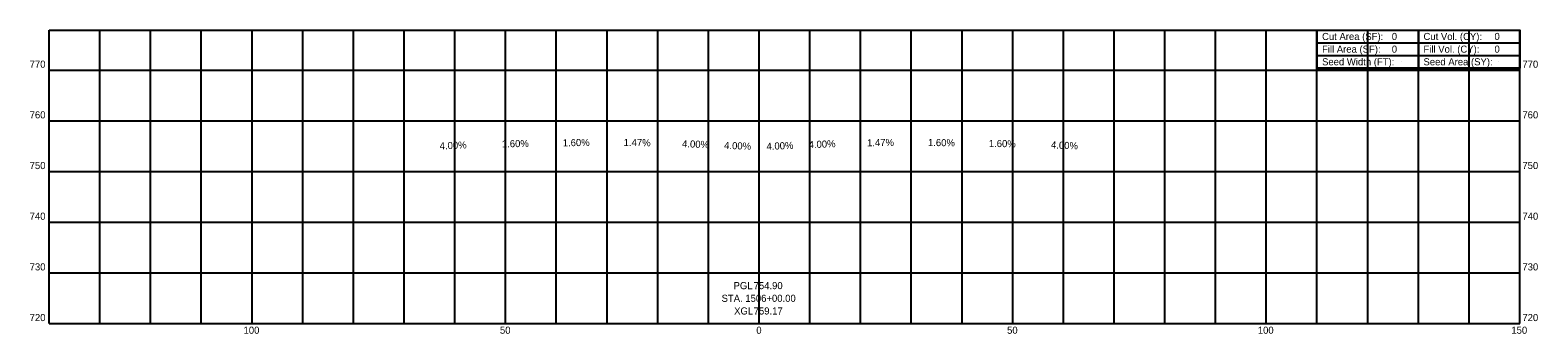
# Model space of a CAD drawing. Extents: x -144 to 154, y 718 to 778.
import ezdxf

# ---------------------------------------------------------------- set-up
doc = ezdxf.new("R2010")
doc.units = 0
for name, color, linetype in [('Default', 7, 'Continuous'), ('SH_Data', 7, 'Continuous'), ('SH_Major_Grid_Line', 7, 'Continuous'), ('SH_Masking', 7, 'Continuous'), ('SH_Text', 7, 'Continuous')]:
    doc.layers.add(name, color=color, linetype=linetype)

msp = doc.modelspace()

# ---------------------------------------------------------------- linework, layer by layer
at = {"layer": 'Default'}
msp.add_circle((150, 777.92), 0.000833, dxfattribs=at)
msp.add_circle((150, 777.92), 0.000833, dxfattribs=at)
msp.add_circle((150, 777.92), 0.000833, dxfattribs=at)
msp.add_circle((150, 777.92), 0.000833, dxfattribs=at)
msp.add_circle((150, 777.92), 0.000833, dxfattribs=at)
msp.add_circle((150, 777.92), 0.000833, dxfattribs=at)
msp.add_circle((150, 777.92), 0.000833, dxfattribs=at)
msp.add_circle((150, 777.92), 0.000833, dxfattribs=at)
msp.add_circle((150, 777.92), 0.000833, dxfattribs=at)
msp.add_circle((150, 777.92), 0.000833, dxfattribs=at)
msp.add_circle((150, 777.92), 0.000833, dxfattribs=at)
msp.add_circle((150, 777.92), 0.000833, dxfattribs=at)
msp.add_circle((150, 777.92), 0.000833, dxfattribs=at)
msp.add_circle((150, 777.92), 0.000833, dxfattribs=at)
msp.add_circle((150, 777.92), 0.000833, dxfattribs=at)
msp.add_circle((150, 777.92), 0.000833, dxfattribs=at)
msp.add_circle((150, 777.92), 0.000833, dxfattribs=at)
msp.add_circle((150, 777.92), 0.000833, dxfattribs=at)
msp.add_circle((150, 777.92), 0.000833, dxfattribs=at)
msp.add_circle((150, 777.92), 0.000833, dxfattribs=at)
msp.add_circle((150, 777.92), 0.000833, dxfattribs=at)
msp.add_circle((150, 777.92), 0.000833, dxfattribs=at)
msp.add_circle((150, 777.92), 0.000833, dxfattribs=at)
msp.add_circle((150, 777.92), 0.000833, dxfattribs=at)
msp.add_circle((150, 777.92), 0.000833, dxfattribs=at)
msp.add_circle((150, 777.92), 0.000833, dxfattribs=at)
msp.add_circle((150, 777.92), 0.000833, dxfattribs=at)
msp.add_circle((150, 777.92), 0.000833, dxfattribs=at)
msp.add_circle((150, 777.92), 0.000833, dxfattribs=at)
msp.add_circle((150, 777.92), 0.000833, dxfattribs=at)
msp.add_circle((150, 777.92), 0.000833, dxfattribs=at)
msp.add_circle((150, 777.92), 0.000833, dxfattribs=at)
msp.add_circle((150, 777.92), 0.000833, dxfattribs=at)
msp.add_circle((150, 777.92), 0.000833, dxfattribs=at)
msp.add_circle((150, 777.92), 0.000833, dxfattribs=at)
msp.add_circle((150, 777.92), 0.000833, dxfattribs=at)
at = {"layer": 'SH_Data'}
for p, q in [((110, 777.92), (150, 777.92)), ((110, 777.92), (110, 772.92)), ((110, 777.92), (150, 777.92)), ((110, 777.92), (110, 772.92)), ((110, 777.92), (150, 777.92)), ((110, 777.92), (110, 772.92)), ((130, 777.92), (130, 770.42)), ((130, 777.92), (130, 770.42)), ((130, 777.92), (130, 770.42)), ((150, 777.92), (150, 772.92)), ((150, 777.92), (150, 772.92)), ((150, 777.92), (150, 772.92)), ((110, 775.42), (150, 775.42)), ((110, 775.42), (150, 775.42)), ((110, 775.42), (150, 775.42)), ((110, 772.92), (150, 772.92)), ((110, 772.92), (150, 772.92)), ((110, 772.92), (150, 772.92)), ((126.6, 771.67), (126.6, 771.67)), ((126.6, 771.67), (126.6, 771.67)), ((126.6, 771.67), (126.6, 771.67)), ((145.89, 771.67), (145.89, 771.67)), ((145.89, 771.67), (145.89, 771.67)), ((145.89, 771.67), (145.89, 771.67))]:
    msp.add_line(p, q, dxfattribs=at)
msp.add_lwpolyline([(110, 772.92), (110, 770.42), (150, 770.42), (150, 772.92)], dxfattribs=at)
msp.add_lwpolyline([(110, 772.92), (110, 770.42), (150, 770.42), (150, 772.92)], dxfattribs=at)
msp.add_lwpolyline([(110, 772.92), (110, 770.42), (150, 770.42), (150, 772.92)], dxfattribs=at)
at = {"layer": 'SH_Major_Grid_Line'}
for p, q in [((-140, 777.92), (150, 777.92)), ((-140, 720), (-140, 777.92)), ((-130, 720), (-130, 777.92)), ((-120, 720), (-120, 777.92)), ((-110, 720), (-110, 777.92)), ((-100, 720), (-100, 777.92)), ((-90, 720), (-90, 777.92)), ((-80, 720), (-80, 777.92)), ((-70, 720), (-70, 777.92)), ((-60, 720), (-60, 777.92)), ((-50, 720), (-50, 777.92)), ((-40, 720), (-40, 777.92)), ((-30, 720), (-30, 777.92)), ((-20, 720), (-20, 777.92)), ((-10, 720), (-10, 777.92)), ((0, 720), (0, 777.92)), ((10, 720), (10, 777.92)), ((20, 720), (20, 777.92)), ((30, 720), (30, 777.92)), ((40, 720), (40, 777.92)), ((50, 720), (50, 777.92)), ((60, 720), (60, 777.92)), ((70, 720), (70, 777.92)), ((80, 720), (80, 777.92)), ((90, 720), (90, 777.92)), ((100, 720), (100, 777.92)), ((110, 720), (110, 777.92)), ((120, 720), (120, 777.92)), ((130, 720), (130, 777.92)), ((140, 720), (140, 777.92)), ((150, 720), (150, 777.92)), ((-140, 770), (150, 770)), ((-140, 760), (150, 760)), ((-140, 750), (150, 750)), ((-140, 740), (150, 740)), ((-140, 730), (150, 730)), ((-140, 720), (150, 720))]:
    msp.add_line(p, q, dxfattribs=at)
at = {"layer": 'SH_Masking'}
msp.add_lwpolyline([(110, 777.92), (150, 777.92), (150, 770.42), (110, 770.42)], close=True, dxfattribs=at)
msp.add_lwpolyline([(110, 777.92), (150, 777.92), (150, 770.42), (110, 770.42)], close=True, dxfattribs=at)
msp.add_lwpolyline([(110, 777.92), (150, 777.92), (150, 770.42), (110, 770.42)], close=True, dxfattribs=at)

# ---------------------------------------------------------------- texts
at = {"layer": 'SH_Text'}
for s, p in [('Cut Area (SF):', (111, 775.97)), ('Cut Area (SF):', (111, 775.97)), ('Cut Area (SF):', (111, 775.97)), ('0', (124.75, 775.97)), ('0', (124.75, 775.97)), ('0', (124.75, 775.97)), ('Cut Vol. (CY):', (131, 775.97)), ('Cut Vol. (CY):', (131, 775.97)), ('Cut Vol. (CY):', (131, 775.97)), ('0', (145, 775.97)), ('0', (145, 775.97)), ('0', (145, 775.97)), ('Fill Area (SF):', (111, 773.47)), ('Fill Area (SF):', (111, 773.47)), ('Fill Area (SF):', (111, 773.47)), ('0', (124.75, 773.47)), ('0', (124.75, 773.47)), ('0', (124.75, 773.47)), ('Fill Vol. (CY):', (131, 773.47)), ('Fill Vol. (CY):', (131, 773.47)), ('Fill Vol. (CY):', (131, 773.47)), ('0', (145, 773.47)), ('0', (145, 773.47)), ('0', (145, 773.47)), ('770', (-143.85, 770.5)), ('Seed Width (FT):', (111, 770.97)), ('Seed Width (FT):', (111, 770.97)), ('Seed Width (FT):', (111, 770.97)), ('Seed Area (SY):', (131, 770.97)), ('Seed Area (SY):', (131, 770.97)), ('Seed Area (SY):', (131, 770.97)), ('770', (150.5, 770.5)), ('760', (-143.85, 760.5)), ('760', (150.5, 760.5)), ('750', (-143.85, 750.5)), ('750', (150.5, 750.5)), ('740', (-143.85, 740.5)), ('740', (150.5, 740.5)), ('730', (-143.85, 730.5)), ('730', (150.5, 730.5)), ('STA. 1506+00.00', (-7.41, 724.3)), ('PGL ', (-5.05, 726.8)), ('PGL ', (-5.05, 726.8)), ('PGL ', (-5.05, 726.8)), ('754.90', (-1.09, 726.8)), ('754.90', (-1.09, 726.8)), ('754.90', (-1.09, 726.8)), ('XGL ', (-4.93, 721.8)), ('XGL ', (-4.93, 721.8)), ('759.17', (-1.08, 721.8)), ('759.17', (-1.08, 721.8)), ('720', (-143.85, 720.5)), ('720', (150.5, 720.5)), ('100', (-101.67, 718)), ('50', (-51.11, 718)), ('0', (-0.56, 718)), ('50', (48.89, 718)), ('100', (98.33, 718)), ('150', (148.33, 718))]:
    msp.add_text(s, height=1.4, dxfattribs=at).set_placement(p)
for s, rotation, p in [('4.00%', 2.2906, (-62.97, 754.37)), ('4.00%', 2.2906, (-62.97, 754.37)), ('1.60%', 0.9167, (-50.72, 754.78)), ('1.60%', 0.9167, (-50.72, 754.78)), ('1.60%', 0.9167, (-38.72, 754.98)), ('1.60%', 0.9167, (-38.72, 754.98)), ('1.47%', 359.1597, (-26.72, 755.07)), ('1.47%', 359.1597, (-26.72, 755.07)), ('4.00%', 357.7094, (-15.22, 754.83)), ('4.00%', 357.7094, (-15.22, 754.83)), ('4.00%', 357.7094, (-6.92, 754.5)), ('4.00%', 357.7094, (-6.92, 754.5)), ('4.00%', 2.2906, (1.48, 754.28)), ('4.00%', 2.2906, (1.48, 754.28)), ('4.00%', 2.2906, (9.78, 754.61)), ('4.00%', 2.2906, (9.78, 754.61)), ('1.47%', 0.8403, (21.28, 754.99)), ('1.47%', 0.8403, (21.28, 754.99)), ('1.60%', 359.0833, (33.28, 755.06)), ('1.60%', 359.0833, (33.28, 755.06)), ('1.60%', 359.0833, (45.28, 754.87)), ('1.60%', 359.0833, (45.28, 754.87)), ('4.00%', 357.7094, (57.53, 754.59)), ('4.00%', 357.7094, (57.53, 754.59))]:
    msp.add_text(s, height=1.4, rotation=rotation, dxfattribs=at).set_placement(p)

doc.saveas('drawing.dxf')
